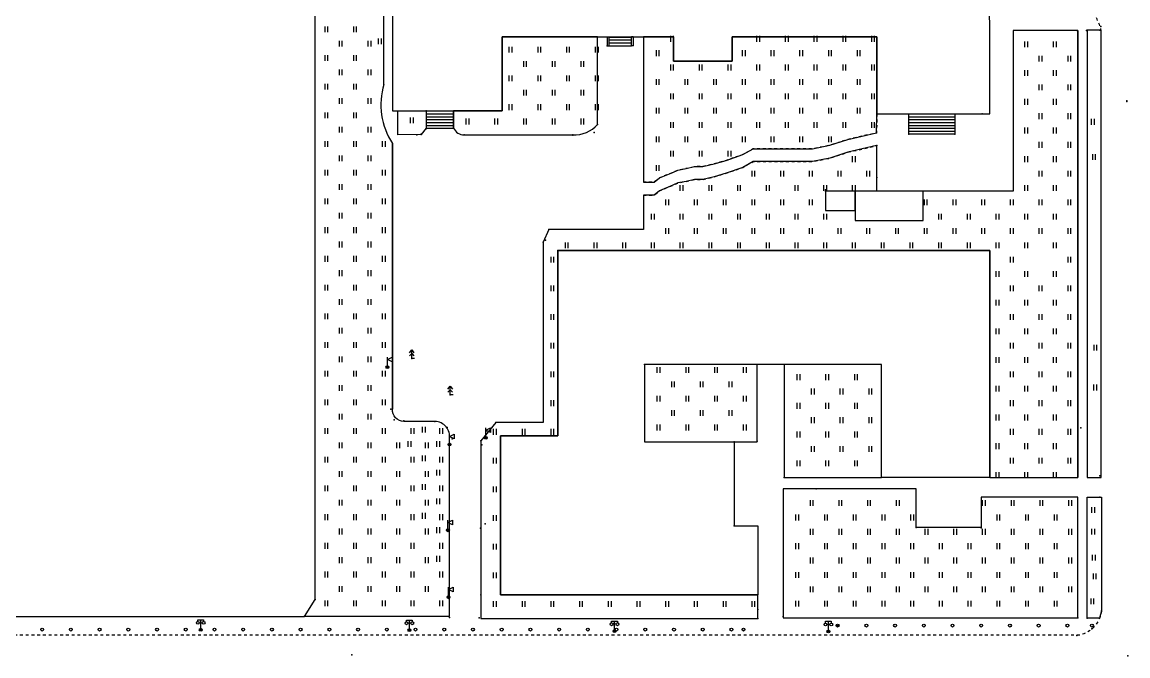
# Model space of a CAD drawing. Extents: x -992 to 2561, y -723 to 1492.
# Drawn here: x 1697.3 to 1889.9, y 821.5 to 931.9 of the extents above; entities that cross this region are included whole.
import ezdxf

# ---------------------------------------------------------------- set-up
doc = ezdxf.new("R2010")
doc.units = 0
doc.header["$LTSCALE"] = 0.5
doc.header["$PDSIZE"] = 0.2
doc.linetypes.add('X6', pattern=[2, 1, -1])
doc.layers.get('0').update_dxf_attribs({"linetype": 'CONTINUOUS'})
for name, color, linetype in [('DLDW', 11, 'CONTINUOUS'), ('DLSS', 4, 'CONTINUOUS'), ('JMD', 6, 'CONTINUOUS'), ('ZBTZ', 3, 'CONTINUOUS'), ('ZDH', 1, 'CONTINUOUS')]:
    doc.layers.add(name, color=color, linetype=linetype)

# ---------------------------------------------------------------- blocks, each defined once
blk = doc.blocks.new('gc097')
for p, q in [((-1, 2.9), (-1, 3.5)), ((-1, 3.5), (1, 3.5)), ((0, 0.5), (0, 3.5)), ((1, 3.5), (1, 2.9))]:
    blk.add_line(p, q)
for centre in [(-1, 2.4), (0, 0), (1, 2.4)]:
    blk.add_circle(centre, 0.5)
blk = doc.blocks.new('gc019')
for p, q in [((0, 0.5), (0, 3.5)), ((0, 2.7), (1.6, 3.5)), ((1.6, 1.9), (0, 2.7)), ((1.6, 3.5), (1.6, 1.9))]:
    blk.add_line(p, q)
blk.add_circle((0, 0), 0.5)
blk = doc.blocks.new('gc121')
for p, q in [((-0.5, -1), (-0.5, 1)), ((0.5, -1), (0.5, 1))]:
    blk.add_line(p, q)
blk = doc.blocks.new('gc144')
for p, q in [((-0.8, 2), (0, 3)), ((-0.8, 1), (0, 1.8)), ((0, 0), (0, 3)), ((0, 3), (0.8, 2)), ((0, 1.8), (0.8, 1)), ((1, 0), (0, 0))]:
    blk.add_line(p, q)
blk = doc.blocks.new('gc170')
at = {"linetype": 'Continuous'}
blk.add_circle((0, 0), 0.5, dxfattribs=at)

msp = doc.modelspace()

# ---------------------------------------------------------------- linework, layer by layer
at = {"layer": 'DLDW', "linetype": 'Continuous', "elevation": -8.92, "flags": 128}
msp.add_lwpolyline([(1630.22, 828.33), (1746.5, 828.33), (1748.36, 831.28), (1748.36, 1007.42), (1627.89, 1007.42), (1627.89, 831.75), (1630.22, 828.33)], dxfattribs=at)
at = {"layer": 'DLSS', "linetype": 'X6', "flags": 128}
for points, elevation in [([(1885, 930.51), (1885.2, 930.47, 0.125661), (1883.33, 934.06), (1869.84, 934.06)], 2.32), ([(1885.26, 829.29), (1885.26, 829.29, -0.321059), (1881.44, 825.08, -0.321059)], -8.92)]:
    msp.add_lwpolyline(points, format="xyb", dxfattribs=dict(at, elevation=elevation))
at = {"layer": 'DLSS', "linetype": 'X6', "elevation": -8.92, "flags": 128}
for points in [[(1846.17, 915.93), (1846.11, 912.59), (1841.09, 911.43), (1837.97, 910.42), (1834.93, 909.81), (1832.7, 909.81), (1827.69, 909.81), (1824.64, 909.81), (1822.82, 908.8), (1819.91, 907.78), (1817.81, 907.18), (1815.85, 906.7), (1814.43, 906.7), (1812.94, 906.36), (1811.52, 906.09), (1810.64, 905.69), (1808.34, 904.74), (1807.39, 904), (1806.38, 904), (1805.52, 903.97)], [(1805.52, 901.73), (1806.38, 901.76), (1807.39, 901.76), (1808.34, 902.51), (1810.64, 903.45), (1811.52, 903.86), (1812.94, 904.13), (1814.43, 904.47), (1815.85, 904.47), (1817.81, 904.94), (1819.91, 905.55), (1822.82, 906.56), (1824.64, 907.58), (1827.69, 907.58), (1832.7, 907.58), (1834.93, 907.58), (1837.97, 908.18), (1841.09, 909.2), (1846.11, 910.36)], [(1628.98, 825.11), (1880.96, 825.11), (1881.44, 825.11)]]:
    msp.add_lwpolyline(points, dxfattribs=at)
at = {"layer": 'JMD', "linetype": 'Continuous'}
for p, q in [((1799.19, 929.31, -8.92), (1799.49, 929.31, -8.92)), ((1799.19, 929.31, -8.92), (1799.19, 927.78, -8.92)), ((1799.19, 929.31, -8.92), (1799.49, 929.31, -8.92)), ((1799.19, 929.31, -8.92), (1799.19, 927.78, -8.92)), ((1799.49, 929.31, -8.92), (1799.49, 927.78, -8.92)), ((1799.49, 929.31, -8.92), (1799.49, 927.78, -8.92)), ((1799.49, 929.28, -8.92), (1803.42, 929.28, -8.92)), ((1799.49, 929.28, -8.92), (1803.42, 929.28, -8.92)), ((1799.49, 928.78, -8.92), (1803.42, 928.78, -8.92)), ((1799.49, 928.78, -8.92), (1803.42, 928.78, -8.92)), ((1799.49, 928.28, -8.92), (1803.42, 928.28, -8.92)), ((1799.49, 928.28, -8.92), (1803.42, 928.28, -8.92)), ((1803.72, 929.31, -8.92), (1803.42, 929.31, -8.92)), ((1803.42, 927.78, -8.92), (1803.42, 929.31, -8.92)), ((1803.72, 929.31, -8.92), (1803.42, 929.31, -8.92)), ((1803.42, 927.78, -8.92), (1803.42, 929.31, -8.92)), ((1803.72, 929.31, -8.92), (1803.72, 927.78, -8.92)), ((1803.72, 929.31, -8.92), (1803.72, 927.78, -8.92)), ((1799.19, 927.78, -8.92), (1799.49, 927.78, -8.92)), ((1799.19, 927.78, -8.92), (1799.49, 927.78, -8.92)), ((1799.49, 927.78, -8.92), (1803.42, 927.78, -8.92)), ((1799.49, 927.78, -8.92), (1803.42, 927.78, -8.92)), ((1803.72, 927.78, -8.92), (1803.42, 927.78, -8.92)), ((1803.72, 927.78, -8.92), (1803.42, 927.78, -8.92)), ((1767.68, 916.4, -8.92), (1767.68, 913.4, -8.92)), ((1772.48, 913.4, -8.92), (1772.48, 916.4, -8.92)), ((1767.68, 915.9, -8.92), (1772.48, 915.9, -8.92)), ((1767.68, 915.4, -8.92), (1772.48, 915.4, -8.92)), ((1767.68, 914.9, -8.92), (1772.48, 914.9, -8.92)), ((1851.7, 912.34, -8.92), (1851.7, 915.95, -8.92)), ((1851.7, 912.34, -8.92), (1851.7, 915.95, -8.92)), ((1859.76, 915.84, -8.92), (1851.7, 915.84, -8.92)), ((1859.76, 915.84, -8.92), (1851.7, 915.84, -8.92)), ((1859.76, 915.34, -8.92), (1851.7, 915.34, -8.92)), ((1859.76, 915.34, -8.92), (1851.7, 915.34, -8.92)), ((1859.76, 914.84, -8.92), (1851.7, 914.84, -8.92)), ((1859.76, 914.84, -8.92), (1851.7, 914.84, -8.92)), ((1859.76, 915.95, -8.92), (1859.76, 912.34, -8.92)), ((1859.76, 915.95, -8.92), (1859.76, 912.34, -8.92)), ((1767.68, 914.4, -8.92), (1772.48, 914.4, -8.92)), ((1767.68, 913.9, -8.92), (1772.48, 913.9, -8.92)), ((1767.68, 913.4, -8.92), (1772.48, 913.4, -8.92)), ((1859.76, 914.34, -8.92), (1851.7, 914.34, -8.92)), ((1859.76, 914.34, -8.92), (1851.7, 914.34, -8.92)), ((1859.76, 913.84, -8.92), (1851.7, 913.84, -8.92)), ((1859.76, 913.84, -8.92), (1851.7, 913.84, -8.92)), ((1859.76, 913.34, -8.92), (1851.7, 913.34, -8.92)), ((1859.76, 913.34, -8.92), (1851.7, 913.34, -8.92)), ((1859.76, 912.84, -8.92), (1851.7, 912.84, -8.92)), ((1859.76, 912.84, -8.92), (1851.7, 912.84, -8.92)), ((1859.76, 912.34, -8.92), (1851.7, 912.34, -8.92)), ((1859.76, 912.34, -8.92), (1851.7, 912.34, -8.92))]:
    msp.add_line(p, q, dxfattribs=at)
at = {"layer": 'JMD', "linetype": 'Continuous', "flags": 128}
for points, elevation in [([(1761.82, 948.68), (1761.82, 916.4), (1780.95, 916.4), (1780.95, 929.31), (1810.76, 929.31), (1810.76, 925.1), (1820.96, 925.1), (1820.96, 929.31), (1846.17, 929.31), (1846.17, 915.93), (1865.8, 915.93), (1865.77, 948.68)], -1.37), ([(1761.82, 948.68), (1761.82, 916.4), (1780.95, 916.4), (1780.95, 929.31), (1810.76, 929.31), (1810.76, 925.1), (1820.96, 925.1), (1820.96, 929.31), (1846.17, 929.31), (1846.17, 915.93), (1865.8, 915.93), (1865.77, 948.68)], -1.37), ([(1805.52, 929.31), (1810.76, 929.31), (1810.76, 925.1), (1820.96, 925.1), (1820.96, 929.31), (1846.17, 929.31), (1846.17, 915.93)], -8.92), ([(1805.52, 929.31), (1810.76, 929.31), (1810.76, 925.1), (1820.96, 925.1), (1820.96, 929.31), (1846.17, 929.31), (1846.17, 915.93)], -8.92), ([(1837.22, 902.44), (1837.22, 899.04), (1842.4, 899.04), (1842.4, 902.44), (1837.22, 902.44)], 0.64), ([(1837.22, 902.44), (1837.22, 899.04), (1842.4, 899.04), (1842.4, 902.44), (1837.22, 902.44)], 0.64), ([(1842.4, 902.44), (1842.4, 897.34), (1854.24, 897.34), (1854.24, 902.44), (1842.4, 902.44)], 0.64), ([(1842.4, 902.44), (1842.4, 897.34), (1854.24, 897.34), (1854.24, 902.44), (1842.4, 902.44)], 0.64), ([(1825.44, 832.13), (1780.63, 832.13), (1780.63, 859.79), (1790.63, 859.79), (1790.63, 892.07), (1865.8, 892.07), (1865.8, 852.53), (1846.96, 852.53), (1846.96, 872.24), (1805.69, 872.24), (1805.69, 858.76), (1821.34, 858.76), (1821.34, 844.15), (1825.44, 844.15), (1825.44, 832.13)], -0.15), ([(1865.8, 852.53), (1865.8, 892.07), (1790.63, 892.07), (1790.63, 859.79), (1780.63, 859.79), (1780.63, 832.13), (1825.44, 832.13)], -0.15), ([(1825.44, 832.13), (1780.63, 832.13), (1780.63, 859.79), (1790.63, 859.79), (1790.63, 892.07), (1865.8, 892.07), (1865.8, 852.53), (1846.96, 852.53), (1846.96, 872.24), (1805.69, 872.24), (1805.69, 858.76), (1821.34, 858.76), (1821.34, 844.15), (1825.44, 844.15), (1825.44, 832.13)], -0.15), ([(1865.8, 852.53), (1865.8, 892.07), (1790.63, 892.07), (1790.63, 859.79), (1780.63, 859.79), (1780.63, 832.13), (1825.44, 832.13)], -0.15)]:
    msp.add_lwpolyline(points, dxfattribs=dict(at, elevation=elevation))
at = {"layer": 'JMD', "linetype": 'Continuous'}
msp.add_point((1837.22, 902.44, 0.64), dxfattribs=at)
msp.add_point((1837.22, 902.44, 0.64), dxfattribs=at)
msp.add_point((1837.22, 902.44, 0.64), dxfattribs=at)
msp.add_point((1837.22, 902.44, 0.64), dxfattribs=at)
msp.add_point((1837.22, 902.44, 0.64), dxfattribs=at)
msp.add_point((1837.22, 902.44, 0.64), dxfattribs=at)
at = {"layer": 'ZBTZ', "linetype": 'Continuous', "elevation": -8.92, "flags": 128}
for points in [[(1760.33, 921.03), (1760.33, 921.03), (1760.33, 950.08), (1767.42, 957.79), (1767.42, 978.57, -0.176694), (1752.54, 1004.92, 0.294517), (1747.77, 1010.18, -0.042534), (1742.15, 1012.2)], [(1760.33, 921.03, 0.220841), (1761.82, 910.75), (1761.82, 864.44), (1761.82, 910.75)], [(1771.77, 828.37), (1771.77, 859.32, 0.437639), (1769.23, 862.32), (1763.82, 862.32, -0.430808), (1761.82, 864.44)]]:
    msp.add_lwpolyline(points, format="xyb", dxfattribs=at)
at = {"layer": 'ZBTZ', "linetype": 'Continuous', "flags": 128}
for points, elevation in [([(1865.8, 852.53), (1881.15, 852.53), (1881.15, 930.41), (1869.87, 930.41), (1869.87, 902.44), (1854.24, 902.44), (1846.14, 902.44), (1846.17, 910.36), (1846.11, 910.36), (1841.09, 909.2), (1837.97, 908.18), (1834.93, 907.58), (1832.7, 907.58), (1827.69, 907.58), (1824.64, 907.58), (1822.82, 906.56), (1819.91, 905.55), (1817.81, 904.94), (1815.85, 904.47), (1814.43, 904.47), (1812.94, 904.13), (1811.52, 903.86), (1810.64, 903.45), (1808.34, 902.51), (1807.39, 901.76), (1806.38, 901.76), (1805.52, 901.73), (1805.52, 895.73), (1789.03, 895.73), (1788.06, 893.52), (1788.06, 862.12), (1779.8, 862.12), (1777.19, 858.91), (1777.19, 828), (1825.44, 828), (1825.44, 832.13), (1780.63, 832.13), (1780.63, 859.79), (1790.63, 859.79), (1790.63, 892.07), (1865.8, 892.07), (1865.8, 852.53)], -0.15), ([(1881.15, 930.41), (1881.15, 930.41), (1881.15, 852.53), (1881.15, 852.53)], -8.92), ([(1882.78, 852.53), (1885.2, 852.53), (1885.2, 930.47), (1882.78, 930.47), (1882.78, 852.53)], -0.05), ([(1846.17, 915.93), (1846.17, 929.31), (1820.96, 929.31), (1820.96, 925.1), (1810.76, 925.1), (1810.76, 929.31), (1805.52, 929.31), (1805.52, 903.97), (1806.38, 904), (1807.39, 904), (1808.34, 904.74), (1810.64, 905.69), (1811.52, 906.09), (1812.94, 906.36), (1814.43, 906.7), (1815.85, 906.7), (1817.81, 907.18), (1819.91, 907.78), (1822.82, 908.8), (1824.64, 909.81), (1827.69, 909.81), (1832.7, 909.81), (1834.93, 909.81), (1837.97, 910.42), (1841.09, 911.43), (1846.11, 912.59)], -8.92), ([(1846.17, 915.93), (1846.17, 929.31), (1820.96, 929.31), (1820.96, 925.1), (1810.76, 925.1), (1810.76, 929.31), (1805.52, 929.31), (1805.52, 903.97), (1806.38, 904), (1807.39, 904), (1808.34, 904.74), (1810.64, 905.69), (1811.52, 906.09), (1812.94, 906.36), (1814.43, 906.7), (1815.85, 906.7), (1817.81, 907.18), (1819.91, 907.78), (1822.82, 908.8), (1824.64, 909.81), (1827.69, 909.81), (1832.7, 909.81), (1834.93, 909.81), (1837.97, 910.42), (1841.09, 911.43), (1846.11, 912.59)], -8.92), ([(1767.68, 913.4), (1766.8, 912.28), (1762.74, 912.27), (1762.74, 916.4), (1767.68, 916.4), (1767.68, 913.4)], -8.92), ([(1767.68, 913.4), (1766.8, 912.28), (1762.74, 912.27), (1762.74, 916.4), (1767.68, 916.4), (1767.68, 913.4)], -8.92), ([(1821.34, 858.76), (1825.3, 858.76), (1825.3, 872.23), (1805.69, 872.24), (1805.69, 858.76), (1821.34, 858.76)], 0.4), ([(1821.34, 858.76), (1825.3, 858.76), (1825.3, 872.23), (1805.69, 872.24), (1805.69, 858.76), (1821.34, 858.76)], 0.4), ([(1846.96, 872.24), (1830.05, 872.24), (1830.05, 852.53), (1846.96, 852.53)], -8.92), ([(1846.96, 872.24), (1830.05, 872.24), (1830.05, 852.53), (1846.96, 852.53)], -8.92), ([(1829.83, 850.57), (1829.83, 828.08), (1881.15, 828.08), (1881.15, 849.11), (1864.34, 849.11), (1864.34, 843.83), (1853.01, 843.83), (1853.01, 850.57), (1829.83, 850.57)], 0.33), ([(1829.83, 850.57), (1829.83, 828.08), (1881.15, 828.08), (1881.15, 849.11), (1864.34, 849.11), (1864.34, 843.83), (1853.01, 843.83), (1853.01, 850.57), (1829.83, 850.57)], 0.33), ([(1884.95, 828.06), (1882.78, 828.06), (1882.78, 849.11), (1885.26, 849.11), (1885.26, 829.29), (1884.95, 828.06)], -0.12), ([(1884.95, 828.06), (1882.78, 828.06), (1882.78, 849.11), (1885.26, 849.11), (1885.26, 829.29), (1884.95, 828.06)], -0.12), ([(1746.5, 828.33), (1771.77, 828.37), (1746.5, 828.33)], -8.92)]:
    msp.add_lwpolyline(points, close=True, dxfattribs=dict(at, elevation=elevation))
at = {"layer": 'ZBTZ', "linetype": 'Continuous', "elevation": -8.92, "flags": 128}
msp.add_lwpolyline([(1797.55, 929.31), (1780.95, 929.31), (1780.95, 916.4), (1772.48, 916.4), (1772.48, 913.4, 0.287779), (1774.3, 912.25), (1793.21, 912.25, 0.227129), (1797.55, 914.06)], format="xyb", close=True, dxfattribs=at)
msp.add_lwpolyline([(1797.55, 929.31), (1780.95, 929.31), (1780.95, 916.4), (1772.48, 916.4), (1772.48, 913.4, 0.287779), (1774.3, 912.25), (1793.21, 912.25, 0.227129), (1797.55, 914.06)], format="xyb", close=True, dxfattribs=at)
at = {"layer": 'ZDH', "linetype": 'Continuous'}
for p in [(1881.04, 930.41, -0.12), (1881.04, 930.41, -0.12), (1881.04, 930.41, -0.12), (1881.04, 930.41, -0.12), (1882.67, 930.45, -0.14), (1882.67, 930.45, -0.14), (1882.67, 930.45, -0.14), (1882.78, 930.47, -0.05), (1884.99, 930.47, -0.21), (1884.99, 930.47, -0.21), (1884.99, 930.47, -0.21), (1884.99, 930.47, -0.21), (1885.16, 931.1, -0.29), (1885.16, 931.1, -0.29), (1885.16, 931.1, -0.29), (1885.16, 931.1, -0.29), (1799.19, 927.78, 0.12), (1799.19, 927.78, 0.12), (1803.72, 927.79, 0.09), (1803.72, 927.79, 0.09), (1767.68, 916.4, 0.18), (1767.68, 916.4, 0.18), (1889.68, 918.17, -1.66), (1889.68, 918.17, -1.66), (1889.68, 918.17, 1.08), (1889.68, 918.17, -1.66), (1889.68, 918.17, -1.66), (1889.68, 918.17, 1.08), (1889.7, 918.06, -0.03), (1889.7, 918.06, -0.03), (1864.49, 915.93, 1.24), (1864.49, 915.93, 1.24), (1767.75, 913.33, 0.07), (1767.75, 913.33, 0.07), (1772.48, 913.4, 0.09), (1772.48, 913.4, 0.09), (1796.95, 912.67, -0.06), (1796.95, 912.67, -0.06), (1797.55, 914.06, 0.08), (1797.55, 914.06, 0.08), (1846.11, 912.59, 0.38), (1846.11, 912.59, 0.38), (1766.08, 912.27, 0.03), (1766.08, 912.27, 0.03), (1766.8, 912.39, 0.02), (1766.8, 912.28, 0.02), (1774.3, 912.25, 0.04), (1774.3, 912.25, 0.04), (1793.21, 912.25, 0.08), (1793.21, 912.17, 0.01), (1851.7, 912.35, 0.62), (1851.7, 912.35, 0.62), (1859.76, 912.34, 0.62), (1859.76, 912.34, 0.62), (1846.17, 910.36, 0.4), (1846.17, 910.36, 0.4), (1846.14, 904.82, 0.39), (1846.14, 904.82, 0.39), (1837.22, 902.69, 0.48), (1837.22, 902.69, 0.48), (1854.24, 902.44, 0.64), (1854.24, 902.44, 0.64), (1789.03, 895.73, 0.05), (1789.03, 895.73, 0.05), (1788.06, 893.52, 0), (1788.06, 893.52, 0), (1788.47, 893.91, -0.05), (1788.47, 893.91, -0.05), (1790.63, 892.07, -0.15), (1790.63, 892.07, -0.15), (1765.17, 873.26, 0), (1765.17, 873.26, 0), (1805.69, 872.24, 0.37), (1805.69, 872.24, 0.37), (1760.95, 871.76, -0.02), (1760.95, 871.76, -0.02), (1771.87, 866.93, -0.04), (1771.87, 866.93, -0.04), (1761.52, 864.44, -0.02), (1761.52, 864.44, -0.02), (1762.13, 862.57, 0.05), (1762.13, 862.57, 0.05), (1763.82, 862.41, 0.05), (1763.82, 862.41, 0.05), (1769.23, 862.32, 0.02), (1769.23, 862.32, 0.02), (1771.37, 861.28, 0.02), (1771.37, 861.28, 0.02), (1778.09, 860.57, -0.08), (1778.09, 860.57, -0.08), (1779.8, 862.12, -0.02), (1779.8, 862.12, -0.02), (1881.7, 861.18, 0.21), (1881.7, 861.18, 0.21), (1772.21, 859.3), (1772.21, 859.3), (1777.19, 858.91, -0.07), (1777.19, 858.91, -0.07), (1778.08, 859.46, -0.09), (1778.08, 859.46, -0.09), (1821.34, 858.76, 0.4), (1821.34, 858.76, 0.4), (1825.3, 858.87, 0.37), (1825.3, 858.87, 0.37), (1771.75, 858.32, -0.14), (1771.75, 858.32, -0.14), (1777.36, 858.21, -0.08), (1777.36, 858.21, -0.08), (1884.97, 852.85, -0.05), (1884.97, 852.85, -0.05), (1830.05, 852.53, 0.33), (1830.05, 852.53, 0.33), (1835.58, 850.57, 0.28), (1835.58, 850.57, 0.28), (1884.96, 849.11, -0.07), (1884.96, 849.11, -0.07), (1771.48, 843.35, -0.19), (1771.48, 843.35, -0.19), (1777.13, 843.72, -0.18), (1777.13, 843.72, -0.18), (1777.97, 844.48, -0.14), (1777.97, 844.48, -0.14), (1821.34, 844.15, -0.15), (1821.34, 844.15, -0.15), (1853.01, 843.83, 0.39), (1853.01, 843.83, 0.39), (1864.34, 843.8, 0.53), (1864.34, 843.8, 0.53), (1771.58, 831.67, -0.2), (1771.58, 831.67, -0.2), (1777.23, 832.13, -0.29), (1777.23, 832.13, -0.29), (1748.36, 831.28, 0.18), (1748.36, 831.28, 0.18), (1746.5, 828.37, 0.21), (1746.5, 828.37, 0.21), (1771.77, 828.14, -0.29), (1771.77, 828.14, -0.29), (1776.91, 828.09, -0.27), (1776.91, 828.09, -0.27), (1825.43, 829.52, -0.37), (1825.43, 829.52, -0.37), (1825.44, 828, -0.39), (1825.44, 828, -0.39), (1829.83, 828.32, -0.42), (1829.83, 828.32, -0.42), (1881.15, 828.08, -0.09), (1881.15, 828.08, -0.09), (1882.78, 828.06, -0.12), (1882.78, 828.06, -0.12), (1885.26, 829.29, -0.23), (1885.26, 829.29, -0.23), (1728.44, 826.02, -0.16), (1728.44, 826.02, -0.16), (1764.78, 825.95, -0.22), (1764.78, 825.95, -0.22), (1822.95, 825.9, -0.36), (1822.95, 825.9, -0.36), (1839.33, 826.74, -0.45), (1839.33, 826.74, -0.45), (1883.61, 826.17, -0.25), (1883.61, 826.17, -0.25), (1800.48, 825.77, -0.28), (1800.48, 825.77, -0.28), (1837.72, 825.74, -0.49), (1837.72, 825.74, -0.49), (1880.96, 825, -0.22), (1880.96, 825, -0.22), (1754.73, 821.63, 1.08), (1754.73, 821.63, 1.08), (1889.86, 821.46, 1.08), (1889.86, 821.46, 1.08)]:
    msp.add_point(p, dxfattribs=at)

# ---------------------------------------------------------------- block references
at = {"layer": 'DLDW', "linetype": 'Continuous', "xscale": 0.5, "yscale": 0.5}
for name, p in [('gc019', (1760.95, 871.76, -0.02)), ('gc019', (1760.95, 871.76, -0.02)), ('gc019', (1778.08, 859.46, -0.09)), ('gc019', (1778.08, 859.46, -0.09)), ('gc019', (1771.75, 858.32, -0.14)), ('gc019', (1771.75, 858.32, -0.14)), ('gc019', (1771.48, 843.35, -0.19)), ('gc019', (1771.48, 843.35, -0.19)), ('gc019', (1771.58, 831.67, -0.2)), ('gc019', (1771.58, 831.67, -0.2)), ('gc097', (1728.44, 826.02, -0.16)), ('gc097', (1728.44, 826.02, -0.16)), ('gc097', (1764.78, 825.95, -0.22)), ('gc097', (1764.78, 825.95, -0.22)), ('gc097', (1800.48, 825.77, -0.28)), ('gc097', (1800.48, 825.77, -0.28)), ('gc097', (1837.72, 825.74, -0.49)), ('gc097', (1837.72, 825.74, -0.49))]:
    msp.add_blockref(name, p, dxfattribs=at)
at = {"layer": 'ZBTZ', "linetype": 'Continuous', "xscale": 0.5, "yscale": 0.5}
for name, p in [('gc121', (1750.34, 930.64, -8.92)), ('gc121', (1755.34, 930.64, -8.92)), ('gc121', (1752.84, 928.14, -8.92)), ('gc121', (1757.84, 928.14, -8.92)), ('gc121', (1759.65, 928.53, -8.92)), ('gc121', (1810.52, 928.97, -8.92)), ('gc121', (1810.52, 928.97, -8.92)), ('gc121', (1825.52, 928.97, -8.92)), ('gc121', (1825.52, 928.97, -8.92)), ('gc121', (1830.52, 928.97, -8.92)), ('gc121', (1830.52, 928.97, -8.92)), ('gc121', (1835.52, 928.97, -8.92)), ('gc121', (1835.52, 928.97, -8.92)), ('gc121', (1840.52, 928.97, -8.92)), ('gc121', (1840.52, 928.97, -8.92)), ('gc121', (1845.52, 928.97, -8.92)), ('gc121', (1845.52, 928.97, -8.92)), ('gc121', (1872.19, 928, -8.92)), ('gc121', (1877.19, 928, -8.92)), ('gc121', (1750.34, 925.64, -8.92)), ('gc121', (1755.34, 925.64, -8.92)), ('gc121', (1782.42, 927.07, -8.92)), ('gc121', (1782.42, 927.07, -8.92)), ('gc121', (1787.42, 927.07, -8.92)), ('gc121', (1787.42, 927.07, -8.92)), ('gc121', (1792.42, 927.07, -8.92)), ('gc121', (1792.42, 927.07, -8.92)), ('gc121', (1797.42, 927.07, -8.92)), ('gc121', (1797.42, 927.07, -8.92)), ('gc121', (1808.02, 926.47, -8.92)), ('gc121', (1808.02, 926.47, -8.92)), ('gc121', (1823.02, 926.47, -8.92)), ('gc121', (1823.02, 926.47, -8.92)), ('gc121', (1828.02, 926.47, -8.92)), ('gc121', (1828.02, 926.47, -8.92)), ('gc121', (1833.02, 926.47, -8.92)), ('gc121', (1833.02, 926.47, -8.92)), ('gc121', (1838.02, 926.47, -8.92)), ('gc121', (1838.02, 926.47, -8.92)), ('gc121', (1843.02, 926.47, -8.92)), ('gc121', (1843.02, 926.47, -8.92)), ('gc121', (1874.69, 925.5, -8.92)), ('gc121', (1879.69, 925.5, -8.92)), ('gc121', (1784.92, 924.57, -8.92)), ('gc121', (1784.92, 924.57, -8.92)), ('gc121', (1789.92, 924.57, -8.92)), ('gc121', (1789.92, 924.57, -8.92)), ('gc121', (1794.92, 924.57, -8.92)), ('gc121', (1794.92, 924.57, -8.92)), ('gc121', (1810.52, 923.97, -8.92)), ('gc121', (1810.52, 923.97, -8.92)), ('gc121', (1815.52, 923.97, -8.92)), ('gc121', (1815.52, 923.97, -8.92)), ('gc121', (1820.52, 923.97, -8.92)), ('gc121', (1820.52, 923.97, -8.92)), ('gc121', (1825.52, 923.97, -8.92)), ('gc121', (1825.52, 923.97, -8.92)), ('gc121', (1830.52, 923.97, -8.92)), ('gc121', (1830.52, 923.97, -8.92)), ('gc121', (1835.52, 923.97, -8.92)), ('gc121', (1835.52, 923.97, -8.92)), ('gc121', (1840.52, 923.97, -8.92)), ('gc121', (1840.52, 923.97, -8.92)), ('gc121', (1845.52, 923.97, -8.92)), ('gc121', (1845.52, 923.97, -8.92)), ('gc121', (1752.84, 923.14, -8.92)), ('gc121', (1757.84, 923.14, -8.92)), ('gc121', (1782.42, 922.07, -8.92)), ('gc121', (1782.42, 922.07, -8.92)), ('gc121', (1787.42, 922.07, -8.92)), ('gc121', (1787.42, 922.07, -8.92)), ('gc121', (1792.42, 922.07, -8.92)), ('gc121', (1792.42, 922.07, -8.92)), ('gc121', (1797.42, 922.07, -8.92)), ('gc121', (1797.42, 922.07, -8.92)), ('gc121', (1872.19, 923, -8.92)), ('gc121', (1877.19, 923, -8.92)), ('gc121', (1750.34, 920.64, -8.92)), ('gc121', (1755.34, 920.64, -8.92)), ('gc121', (1808.02, 921.47, -8.92)), ('gc121', (1808.02, 921.47, -8.92)), ('gc121', (1813.02, 921.47, -8.92)), ('gc121', (1813.02, 921.47, -8.92)), ('gc121', (1818.02, 921.47, -8.92)), ('gc121', (1818.02, 921.47, -8.92)), ('gc121', (1823.02, 921.47, -8.92)), ('gc121', (1823.02, 921.47, -8.92)), ('gc121', (1828.02, 921.47, -8.92)), ('gc121', (1828.02, 921.47, -8.92)), ('gc121', (1833.02, 921.47, -8.92)), ('gc121', (1833.02, 921.47, -8.92)), ('gc121', (1838.02, 921.47, -8.92)), ('gc121', (1838.02, 921.47, -8.92)), ('gc121', (1843.02, 921.47, -8.92)), ('gc121', (1843.02, 921.47, -8.92)), ('gc121', (1874.69, 920.5, -8.92)), ('gc121', (1879.69, 920.5, -8.92)), ('gc121', (1752.84, 918.14, -8.92)), ('gc121', (1757.84, 918.14, -8.92)), ('gc121', (1784.92, 919.57, -8.92)), ('gc121', (1784.92, 919.57, -8.92)), ('gc121', (1789.92, 919.57, -8.92)), ('gc121', (1789.92, 919.57, -8.92)), ('gc121', (1794.92, 919.57, -8.92)), ('gc121', (1794.92, 919.57, -8.92)), ('gc121', (1810.52, 918.97, -8.92)), ('gc121', (1810.52, 918.97, -8.92)), ('gc121', (1815.52, 918.97, -8.92)), ('gc121', (1815.52, 918.97, -8.92)), ('gc121', (1820.52, 918.97, -8.92)), ('gc121', (1820.52, 918.97, -8.92)), ('gc121', (1825.52, 918.97, -8.92)), ('gc121', (1825.52, 918.97, -8.92)), ('gc121', (1830.52, 918.97, -8.92)), ('gc121', (1830.52, 918.97, -8.92)), ('gc121', (1835.52, 918.97, -8.92)), ('gc121', (1835.52, 918.97, -8.92)), ('gc121', (1840.52, 918.97, -8.92)), ('gc121', (1840.52, 918.97, -8.92)), ('gc121', (1845.52, 918.97, -8.92)), ('gc121', (1845.52, 918.97, -8.92)), ('gc121', (1872.19, 918, -8.92)), ('gc121', (1877.19, 918, -8.92)), ('gc121', (1782.42, 917.07, -8.92)), ('gc121', (1782.42, 917.07, -8.92)), ('gc121', (1787.42, 917.07, -8.92)), ('gc121', (1787.42, 917.07, -8.92)), ('gc121', (1792.42, 917.07, -8.92)), ('gc121', (1792.42, 917.07, -8.92)), ('gc121', (1797.42, 917.07, -8.92)), ('gc121', (1797.42, 917.07, -8.92)), ('gc121', (1808.02, 916.47, -8.92)), ('gc121', (1808.02, 916.47, -8.92)), ('gc121', (1813.02, 916.47, -8.92)), ('gc121', (1813.02, 916.47, -8.92)), ('gc121', (1818.02, 916.47, -8.92)), ('gc121', (1818.02, 916.47, -8.92)), ('gc121', (1823.02, 916.47, -8.92)), ('gc121', (1823.02, 916.47, -8.92)), ('gc121', (1828.02, 916.47, -8.92)), ('gc121', (1828.02, 916.47, -8.92)), ('gc121', (1833.02, 916.47, -8.92)), ('gc121', (1833.02, 916.47, -8.92)), ('gc121', (1838.02, 916.47, -8.92)), ('gc121', (1838.02, 916.47, -8.92)), ('gc121', (1843.02, 916.47, -8.92)), ('gc121', (1843.02, 916.47, -8.92)), ('gc121', (1750.34, 915.64, -8.92)), ('gc121', (1755.34, 915.64, -8.92)), ('gc121', (1765.24, 914.77, -8.92)), ('gc121', (1765.24, 914.77, -8.92)), ('gc121', (1774.92, 914.57, -8.92)), ('gc121', (1774.92, 914.57, -8.92)), ('gc121', (1779.92, 914.57, -8.92)), ('gc121', (1779.92, 914.57, -8.92)), ('gc121', (1784.92, 914.57, -8.92)), ('gc121', (1784.92, 914.57, -8.92)), ('gc121', (1789.92, 914.57, -8.92)), ('gc121', (1789.92, 914.57, -8.92)), ('gc121', (1794.92, 914.57, -8.92)), ('gc121', (1794.92, 914.57, -8.92)), ('gc121', (1810.52, 913.97, -8.92)), ('gc121', (1810.52, 913.97, -8.92)), ('gc121', (1815.52, 913.97, -8.92)), ('gc121', (1815.52, 913.97, -8.92)), ('gc121', (1820.52, 913.97, -8.92)), ('gc121', (1820.52, 913.97, -8.92)), ('gc121', (1825.52, 913.97, -8.92)), ('gc121', (1825.52, 913.97, -8.92)), ('gc121', (1830.52, 913.97, -8.92)), ('gc121', (1830.52, 913.97, -8.92)), ('gc121', (1835.52, 913.97, -8.92)), ('gc121', (1835.52, 913.97, -8.92)), ('gc121', (1840.52, 913.97, -8.92)), ('gc121', (1840.52, 913.97, -8.92)), ('gc121', (1845.52, 913.97, -8.92)), ('gc121', (1845.52, 913.97, -8.92)), ('gc121', (1874.69, 915.5, -8.92)), ('gc121', (1879.69, 915.5, -8.92)), ('gc121', (1883.78, 914.51, -0.05)), ('gc121', (1752.84, 913.14, -8.92)), ('gc121', (1757.84, 913.14, -8.92)), ('gc121', (1872.19, 913, -8.92)), ('gc121', (1877.19, 913, -8.92)), ('gc121', (1750.34, 910.64, -8.92)), ('gc121', (1755.34, 910.64, -8.92)), ('gc121', (1760.34, 910.64, -8.92)), ('gc121', (1808.02, 911.47, -8.92)), ('gc121', (1808.02, 911.47, -8.92)), ('gc121', (1813.02, 911.47, -8.92)), ('gc121', (1813.02, 911.47, -8.92)), ('gc121', (1818.02, 911.47, -8.92)), ('gc121', (1818.02, 911.47, -8.92)), ('gc121', (1823.02, 911.47, -8.92)), ('gc121', (1823.02, 911.47, -8.92)), ('gc121', (1828.02, 911.47, -8.92)), ('gc121', (1828.02, 911.47, -8.92)), ('gc121', (1833.02, 911.47, -8.92)), ('gc121', (1833.02, 911.47, -8.92)), ('gc121', (1838.02, 911.47, -8.92)), ('gc121', (1838.02, 911.47, -8.92)), ('gc121', (1874.69, 910.5, -8.92)), ('gc121', (1879.69, 910.5, -8.92)), ('gc121', (1810.52, 908.97, -8.92)), ('gc121', (1810.52, 908.97, -8.92)), ('gc121', (1815.52, 908.97, -8.92)), ('gc121', (1815.52, 908.97, -8.92)), ('gc121', (1820.52, 908.97, -8.92)), ('gc121', (1820.52, 908.97, -8.92)), ('gc121', (1883.99, 908.39, -8.92)), ('gc121', (1752.84, 908.14, -8.92)), ('gc121', (1757.84, 908.14, -8.92)), ('gc121', (1808.02, 906.47, -8.92)), ('gc121', (1808.02, 906.47, -8.92)), ('gc121', (1842.19, 908, -8.92)), ('gc121', (1872.19, 908, -8.92)), ('gc121', (1877.19, 908, -8.92)), ('gc121', (1750.34, 905.64, -8.92)), ('gc121', (1755.34, 905.64, -8.92)), ('gc121', (1760.34, 905.64, -8.92)), ('gc121', (1824.69, 905.5, -8.92)), ('gc121', (1829.69, 905.5, -8.92)), ('gc121', (1834.69, 905.5, -8.92)), ('gc121', (1839.69, 905.5, -8.92)), ('gc121', (1844.69, 905.5, -8.92)), ('gc121', (1874.69, 905.5, -8.92)), ('gc121', (1879.69, 905.5, -8.92)), ('gc121', (1752.84, 903.14, -8.92)), ('gc121', (1757.84, 903.14, -8.92)), ('gc121', (1812.19, 903, -8.92)), ('gc121', (1817.19, 903, -8.92)), ('gc121', (1822.19, 903, -8.92)), ('gc121', (1827.19, 903, -8.92)), ('gc121', (1832.19, 903, -8.92)), ('gc121', (1837.19, 903, -8.92)), ('gc121', (1842.19, 903, -8.92)), ('gc121', (1872.19, 903, -8.92)), ('gc121', (1877.19, 903, -8.92)), ('gc121', (1750.34, 900.64, -8.92)), ('gc121', (1755.34, 900.64, -8.92)), ('gc121', (1760.34, 900.64, -8.92)), ('gc121', (1809.69, 900.5, -8.92)), ('gc121', (1814.69, 900.5, -8.92)), ('gc121', (1819.69, 900.5, -8.92)), ('gc121', (1824.69, 900.5, -8.92)), ('gc121', (1829.69, 900.5, -8.92)), ('gc121', (1834.69, 900.5, -8.92)), ('gc121', (1854.69, 900.5, -8.92)), ('gc121', (1859.69, 900.5, -8.92)), ('gc121', (1864.69, 900.5, -8.92)), ('gc121', (1869.69, 900.5, -8.92)), ('gc121', (1874.69, 900.5, -8.92)), ('gc121', (1879.69, 900.5, -8.92)), ('gc121', (1752.84, 898.14, -8.92)), ('gc121', (1757.84, 898.14, -8.92)), ('gc121', (1807.19, 898, -8.92)), ('gc121', (1812.19, 898, -8.92)), ('gc121', (1817.19, 898, -8.92)), ('gc121', (1822.19, 898, -8.92)), ('gc121', (1827.19, 898, -8.92)), ('gc121', (1832.19, 898, -8.92)), ('gc121', (1837.19, 898, -8.92)), ('gc121', (1857.19, 898, -8.92)), ('gc121', (1862.19, 898, -8.92)), ('gc121', (1867.19, 898, -8.92)), ('gc121', (1872.19, 898, -8.92)), ('gc121', (1877.19, 898, -8.92)), ('gc121', (1750.34, 895.64, -8.92)), ('gc121', (1755.34, 895.64, -8.92)), ('gc121', (1760.34, 895.64, -8.92)), ('gc121', (1809.69, 895.5, -8.92)), ('gc121', (1814.69, 895.5, -8.92)), ('gc121', (1819.69, 895.5, -8.92)), ('gc121', (1824.69, 895.5, -8.92)), ('gc121', (1829.69, 895.5, -8.92)), ('gc121', (1834.69, 895.5, -8.92)), ('gc121', (1839.69, 895.5, -8.92)), ('gc121', (1844.69, 895.5, -8.92)), ('gc121', (1849.69, 895.5, -8.92)), ('gc121', (1854.69, 895.5, -8.92)), ('gc121', (1859.69, 895.5, -8.92)), ('gc121', (1864.69, 895.5, -8.92)), ('gc121', (1869.69, 895.5, -8.92)), ('gc121', (1874.69, 895.5, -8.92)), ('gc121', (1879.69, 895.5, -8.92)), ('gc121', (1752.84, 893.14, -8.92)), ('gc121', (1757.84, 893.14, -8.92)), ('gc121', (1792.19, 893, -8.92)), ('gc121', (1797.19, 893, -8.92)), ('gc121', (1802.19, 893, -8.92)), ('gc121', (1807.19, 893, -8.92)), ('gc121', (1812.19, 893, -8.92)), ('gc121', (1817.19, 893, -8.92)), ('gc121', (1822.19, 893, -8.92)), ('gc121', (1827.19, 893, -8.92)), ('gc121', (1832.19, 893, -8.92)), ('gc121', (1837.19, 893, -8.92)), ('gc121', (1842.19, 893, -8.92)), ('gc121', (1847.19, 893, -8.92)), ('gc121', (1852.19, 893, -8.92)), ('gc121', (1857.19, 893, -8.92)), ('gc121', (1862.19, 893, -8.92)), ('gc121', (1867.19, 893, -8.92)), ('gc121', (1872.19, 893, -8.92)), ('gc121', (1877.19, 893, -8.92)), ('gc121', (1750.34, 890.64, -8.92)), ('gc121', (1755.34, 890.64, -8.92)), ('gc121', (1760.34, 890.64, -8.92)), ('gc121', (1789.69, 890.5, -8.92)), ('gc121', (1869.69, 890.5, -8.92)), ('gc121', (1879.69, 890.5, -8.92)), ('gc121', (1752.84, 888.14, -8.92)), ('gc121', (1757.84, 888.14, -8.92)), ('gc121', (1867.19, 888, -8.92)), ('gc121', (1872.19, 888, -8.92)), ('gc121', (1877.19, 888, -8.92)), ('gc121', (1750.34, 885.64, -8.92)), ('gc121', (1755.34, 885.64, -8.92)), ('gc121', (1760.34, 885.64, -8.92)), ('gc121', (1789.69, 885.5, -8.92)), ('gc121', (1869.69, 885.5, -8.92)), ('gc121', (1874.69, 885.5, -8.92)), ('gc121', (1879.69, 885.5, -8.92)), ('gc121', (1752.84, 883.14, -8.92)), ('gc121', (1757.84, 883.14, -8.92)), ('gc121', (1867.19, 883, -8.92)), ('gc121', (1872.19, 883, -8.92)), ('gc121', (1877.19, 883, -8.92)), ('gc121', (1750.34, 880.64, -8.92)), ('gc121', (1755.34, 880.64, -8.92)), ('gc121', (1760.34, 880.64, -8.92)), ('gc121', (1789.69, 880.5, -8.92)), ('gc121', (1869.69, 880.5, -8.92)), ('gc121', (1874.69, 880.5, -8.92)), ('gc121', (1879.69, 880.5, -8.92)), ('gc121', (1752.84, 878.14, -8.92)), ('gc121', (1757.84, 878.14, -8.92)), ('gc121', (1867.19, 878, -8.92)), ('gc121', (1872.19, 878, -8.92)), ('gc121', (1877.19, 878, -8.92)), ('gc121', (1750.34, 875.64, -8.92)), ('gc121', (1755.34, 875.64, -8.92)), ('gc121', (1760.34, 875.64, -8.92)), ('gc121', (1789.69, 875.5, -8.92)), ('gc121', (1869.69, 875.5, -8.92)), ('gc121', (1874.69, 875.5, -8.92)), ('gc121', (1879.69, 875.5, -8.92)), ('gc144', (1765.17, 873.26, 0)), ('gc144', (1765.17, 873.26, 0)), ('gc121', (1884.23, 875.16, -0.05)), ('gc121', (1752.84, 873.14, -8.92)), ('gc121', (1757.84, 873.14, -8.92)), ('gc121', (1867.19, 873, -8.92)), ('gc121', (1872.19, 873, -8.92)), ('gc121', (1877.19, 873, -8.92)), ('gc121', (1750.34, 870.64, -8.92)), ('gc121', (1755.34, 870.64, -8.92)), ('gc121', (1760.34, 870.64, -8.92)), ('gc121', (1789.69, 870.5, -8.92)), ('gc121', (1808.19, 871.26, -8.92)), ('gc121', (1808.19, 871.26, -8.92)), ('gc121', (1813.19, 871.26, -8.92)), ('gc121', (1813.19, 871.26, -8.92)), ('gc121', (1818.19, 871.26, -8.92)), ('gc121', (1818.19, 871.26, -8.92)), ('gc121', (1823.19, 871.26, -8.92)), ('gc121', (1823.19, 871.26, -8.92)), ('gc121', (1832.55, 870.03, -8.92)), ('gc121', (1832.55, 870.03, -8.92)), ('gc121', (1837.55, 870.03, -8.92)), ('gc121', (1837.55, 870.03, -8.92)), ('gc121', (1842.55, 870.03, -8.92)), ('gc121', (1842.55, 870.03, -8.92)), ('gc121', (1869.69, 870.5, -8.92)), ('gc121', (1874.69, 870.5, -8.92)), ('gc121', (1879.69, 870.5, -8.92)), ('gc121', (1752.84, 868.14, -8.92)), ('gc121', (1757.84, 868.14, -8.92)), ('gc144', (1771.87, 866.93, -0.04)), ('gc144', (1771.87, 866.93, -0.04)), ('gc121', (1810.69, 868.76, -8.92)), ('gc121', (1810.69, 868.76, -8.92)), ('gc121', (1815.69, 868.76, -8.92)), ('gc121', (1815.69, 868.76, -8.92)), ('gc121', (1820.69, 868.76, -8.92)), ('gc121', (1820.69, 868.76, -8.92)), ('gc121', (1867.19, 868, -8.92)), ('gc121', (1872.19, 868, -8.92)), ('gc121', (1877.19, 868, -8.92)), ('gc121', (1884.2, 868.22, -8.92)), ('gc121', (1808.19, 866.26, -8.92)), ('gc121', (1808.19, 866.26, -8.92)), ('gc121', (1813.19, 866.26, -8.92)), ('gc121', (1813.19, 866.26, -8.92)), ('gc121', (1818.19, 866.26, -8.92)), ('gc121', (1818.19, 866.26, -8.92)), ('gc121', (1823.19, 866.26, -8.92)), ('gc121', (1823.19, 866.26, -8.92)), ('gc121', (1835.05, 867.53, -8.92)), ('gc121', (1835.05, 867.53, -8.92)), ('gc121', (1840.05, 867.53, -8.92)), ('gc121', (1840.05, 867.53, -8.92)), ('gc121', (1845.05, 867.53, -8.92)), ('gc121', (1845.05, 867.53, -8.92)), ('gc121', (1750.34, 865.64, -8.92)), ('gc121', (1755.34, 865.64, -8.92)), ('gc121', (1760.34, 865.64, -8.92)), ('gc121', (1789.69, 865.5, -8.92)), ('gc121', (1832.55, 865.03, -8.92)), ('gc121', (1832.55, 865.03, -8.92)), ('gc121', (1837.55, 865.03, -8.92)), ('gc121', (1837.55, 865.03, -8.92)), ('gc121', (1842.55, 865.03, -8.92)), ('gc121', (1842.55, 865.03, -8.92)), ('gc121', (1869.69, 865.5, -8.92)), ('gc121', (1874.69, 865.5, -8.92)), ('gc121', (1879.69, 865.5, -8.92)), ('gc121', (1752.84, 863.14, -8.92)), ('gc121', (1757.84, 863.14, -8.92)), ('gc121', (1810.69, 863.76, -8.92)), ('gc121', (1810.69, 863.76, -8.92)), ('gc121', (1815.69, 863.76, -8.92)), ('gc121', (1815.69, 863.76, -8.92)), ('gc121', (1820.69, 863.76, -8.92)), ('gc121', (1820.69, 863.76, -8.92)), ('gc121', (1835.05, 862.53, -8.92)), ('gc121', (1835.05, 862.53, -8.92)), ('gc121', (1840.05, 862.53, -8.92)), ('gc121', (1840.05, 862.53, -8.92)), ('gc121', (1845.05, 862.53, -8.92)), ('gc121', (1845.05, 862.53, -8.92)), ('gc121', (1867.19, 863, -8.92)), ('gc121', (1872.19, 863, -8.92)), ('gc121', (1877.19, 863, -8.92)), ('gc121', (1750.34, 860.64, -8.92)), ('gc121', (1755.34, 860.64, -8.92)), ('gc121', (1760.34, 860.64, -8.92)), ('gc121', (1765.34, 860.64, -8.92)), ('gc121', (1767.31, 860.87, -8.92)), ('gc121', (1770.34, 860.64, -8.92)), ('gc121', (1779.69, 860.5, -8.92)), ('gc121', (1784.69, 860.5, -8.92)), ('gc121', (1789.69, 860.5, -8.92)), ('gc121', (1808.19, 861.26, -8.92)), ('gc121', (1808.19, 861.26, -8.92)), ('gc121', (1813.19, 861.26, -8.92)), ('gc121', (1813.19, 861.26, -8.92)), ('gc121', (1818.19, 861.26, -8.92)), ('gc121', (1818.19, 861.26, -8.92)), ('gc121', (1823.19, 861.26, -8.92)), ('gc121', (1823.19, 861.26, -8.92)), ('gc121', (1869.69, 860.5, -8.92)), ('gc121', (1874.69, 860.5, -8.92)), ('gc121', (1879.69, 860.5, -8.92)), ('gc121', (1752.84, 858.14, -8.92)), ('gc121', (1757.84, 858.14, -8.92)), ('gc121', (1762.84, 858.14, -8.92)), ('gc121', (1764.81, 858.37, -8.92)), ('gc121', (1767.84, 858.14, -8.92)), ('gc121', (1769.81, 858.37, -8.92)), ('gc121', (1832.55, 860.03, -8.92)), ('gc121', (1832.55, 860.03, -8.92)), ('gc121', (1837.55, 860.03, -8.92)), ('gc121', (1837.55, 860.03, -8.92)), ('gc121', (1842.55, 860.03, -8.92)), ('gc121', (1842.55, 860.03, -8.92)), ('gc121', (1835.05, 857.53, -8.92)), ('gc121', (1835.05, 857.53, -8.92)), ('gc121', (1840.05, 857.53, -8.92)), ('gc121', (1840.05, 857.53, -8.92)), ('gc121', (1845.05, 857.53, -8.92)), ('gc121', (1845.05, 857.53, -8.92)), ('gc121', (1867.19, 858, -8.92)), ('gc121', (1872.19, 858, -8.92)), ('gc121', (1877.19, 858, -8.92)), ('gc121', (1750.34, 855.64, -8.92)), ('gc121', (1755.34, 855.64, -8.92)), ('gc121', (1760.34, 855.64, -8.92)), ('gc121', (1765.34, 855.64, -8.92)), ('gc121', (1767.31, 855.87, -8.92)), ('gc121', (1770.34, 855.64, -8.92)), ('gc121', (1779.69, 855.5, -8.92)), ('gc121', (1832.55, 855.03, -8.92)), ('gc121', (1832.55, 855.03, -8.92)), ('gc121', (1837.55, 855.03, -8.92)), ('gc121', (1837.55, 855.03, -8.92)), ('gc121', (1842.55, 855.03, -8.92)), ('gc121', (1842.55, 855.03, -8.92)), ('gc121', (1869.69, 855.5, -8.92)), ('gc121', (1874.69, 855.5, -8.92)), ('gc121', (1879.69, 855.5, -8.92)), ('gc121', (1752.84, 853.14, -8.92)), ('gc121', (1757.84, 853.14, -8.92)), ('gc121', (1762.84, 853.14, -8.92)), ('gc121', (1767.84, 853.14, -8.92)), ('gc121', (1769.81, 853.37, -8.92)), ('gc121', (1867.19, 853, -8.92)), ('gc121', (1872.19, 853, -8.92)), ('gc121', (1877.19, 853, -8.92)), ('gc121', (1750.34, 850.64, -8.92)), ('gc121', (1755.34, 850.64, -8.92)), ('gc121', (1760.34, 850.64, -8.92)), ('gc121', (1765.34, 850.64, -8.92)), ('gc121', (1767.31, 850.87, -8.92)), ('gc121', (1770.34, 850.64, -8.92)), ('gc121', (1779.69, 850.5, -8.92)), ('gc121', (1752.84, 848.14, -8.92)), ('gc121', (1757.84, 848.14, -8.92)), ('gc121', (1762.84, 848.14, -8.92)), ('gc121', (1767.84, 848.14, -8.92)), ('gc121', (1769.81, 848.37, -8.92)), ('gc121', (1834.83, 848.08, -8.92)), ('gc121', (1834.83, 848.08, -8.92)), ('gc121', (1839.83, 848.08, -8.92)), ('gc121', (1839.83, 848.08, -8.92)), ('gc121', (1844.83, 848.08, -8.92)), ('gc121', (1844.83, 848.08, -8.92)), ('gc121', (1849.83, 848.08, -8.92)), ('gc121', (1849.83, 848.08, -8.92)), ('gc121', (1864.83, 848.08, -8.92)), ('gc121', (1864.83, 848.08, -8.92)), ('gc121', (1869.83, 848.08, -8.92)), ('gc121', (1869.83, 848.08, -8.92)), ('gc121', (1874.83, 848.08, -8.92)), ('gc121', (1874.83, 848.08, -8.92)), ('gc121', (1879.83, 848.08, -8.92)), ('gc121', (1879.83, 848.08, -8.92)), ('gc121', (1883.83, 846.9, -8.92)), ('gc121', (1750.34, 845.64, -8.92)), ('gc121', (1755.34, 845.64, -8.92)), ('gc121', (1760.34, 845.64, -8.92)), ('gc121', (1765.34, 845.64, -8.92)), ('gc121', (1767.31, 845.87, -8.92)), ('gc121', (1770.34, 845.64, -8.92)), ('gc121', (1779.69, 845.5, -8.92)), ('gc121', (1832.33, 845.58, -8.92)), ('gc121', (1832.33, 845.58, -8.92)), ('gc121', (1837.33, 845.58, -8.92)), ('gc121', (1837.33, 845.58, -8.92)), ('gc121', (1842.33, 845.58, -8.92)), ('gc121', (1842.33, 845.58, -8.92)), ('gc121', (1847.33, 845.58, -8.92)), ('gc121', (1847.33, 845.58, -8.92)), ('gc121', (1852.33, 845.58, -8.92)), ('gc121', (1852.33, 845.58, -8.92)), ('gc121', (1867.33, 845.58, -8.92)), ('gc121', (1867.33, 845.58, -8.92)), ('gc121', (1872.33, 845.58, -8.92)), ('gc121', (1872.33, 845.58, -8.92)), ('gc121', (1877.33, 845.58, -8.92)), ('gc121', (1877.33, 845.58, -8.92)), ('gc121', (1752.84, 843.14, -8.92)), ('gc121', (1757.84, 843.14, -8.92)), ('gc121', (1762.84, 843.14, -8.92)), ('gc121', (1767.84, 843.14, -8.92)), ('gc121', (1769.81, 843.37, -8.92)), ('gc121', (1834.83, 843.08, -8.92)), ('gc121', (1834.83, 843.08, -8.92)), ('gc121', (1839.83, 843.08, -8.92)), ('gc121', (1839.83, 843.08, -8.92)), ('gc121', (1844.83, 843.08, -8.92)), ('gc121', (1844.83, 843.08, -8.92)), ('gc121', (1849.83, 843.08, -8.92)), ('gc121', (1849.83, 843.08, -8.92)), ('gc121', (1854.83, 843.08, -8.92)), ('gc121', (1854.83, 843.08, -8.92)), ('gc121', (1859.83, 843.08, -8.92)), ('gc121', (1859.83, 843.08, -8.92)), ('gc121', (1864.83, 843.08, -8.92)), ('gc121', (1864.83, 843.08, -8.92)), ('gc121', (1869.83, 843.08, -8.92)), ('gc121', (1869.83, 843.08, -8.92)), ('gc121', (1874.83, 843.08, -8.92)), ('gc121', (1874.83, 843.08, -8.92)), ('gc121', (1879.83, 843.08, -8.92)), ('gc121', (1879.83, 843.08, -8.92)), ('gc121', (1883.83, 843.09, -8.92)), ('gc121', (1750.34, 840.64, -8.92)), ('gc121', (1755.34, 840.64, -8.92)), ('gc121', (1760.34, 840.64, -8.92)), ('gc121', (1765.34, 840.64, -8.92)), ('gc121', (1770.34, 840.64, -8.92)), ('gc121', (1779.69, 840.5, -8.92)), ('gc121', (1832.33, 840.58, -8.92)), ('gc121', (1832.33, 840.58, -8.92)), ('gc121', (1837.33, 840.58, -8.92)), ('gc121', (1837.33, 840.58, -8.92)), ('gc121', (1842.33, 840.58, -8.92)), ('gc121', (1842.33, 840.58, -8.92)), ('gc121', (1847.33, 840.58, -8.92)), ('gc121', (1847.33, 840.58, -8.92)), ('gc121', (1852.33, 840.58, -8.92)), ('gc121', (1852.33, 840.58, -8.92)), ('gc121', (1857.33, 840.58, -8.92)), ('gc121', (1857.33, 840.58, -8.92)), ('gc121', (1862.33, 840.58, -8.92)), ('gc121', (1862.33, 840.58, -8.92)), ('gc121', (1867.33, 840.58, -8.92)), ('gc121', (1867.33, 840.58, -8.92)), ('gc121', (1872.33, 840.58, -8.92)), ('gc121', (1872.33, 840.58, -8.92)), ('gc121', (1877.33, 840.58, -8.92)), ('gc121', (1877.33, 840.58, -8.92)), ('gc121', (1752.84, 838.14, -8.92)), ('gc121', (1757.84, 838.14, -8.92)), ('gc121', (1762.84, 838.14, -8.92)), ('gc121', (1767.84, 838.14, -8.92)), ('gc121', (1769.81, 838.37, -8.92)), ('gc121', (1834.83, 838.08, -8.92)), ('gc121', (1834.83, 838.08, -8.92)), ('gc121', (1839.83, 838.08, -8.92)), ('gc121', (1839.83, 838.08, -8.92)), ('gc121', (1844.83, 838.08, -8.92)), ('gc121', (1844.83, 838.08, -8.92)), ('gc121', (1849.83, 838.08, -8.92)), ('gc121', (1849.83, 838.08, -8.92)), ('gc121', (1854.83, 838.08, -8.92)), ('gc121', (1854.83, 838.08, -8.92)), ('gc121', (1859.83, 838.08, -8.92)), ('gc121', (1859.83, 838.08, -8.92)), ('gc121', (1864.83, 838.08, -8.92)), ('gc121', (1864.83, 838.08, -8.92)), ('gc121', (1869.83, 838.08, -8.92)), ('gc121', (1869.83, 838.08, -8.92)), ('gc121', (1874.83, 838.08, -8.92)), ('gc121', (1874.83, 838.08, -8.92)), ('gc121', (1879.83, 838.08, -8.92)), ('gc121', (1879.83, 838.08, -8.92)), ('gc121', (1883.97, 838.59, -8.92)), ('gc121', (1750.34, 835.64, -8.92)), ('gc121', (1755.34, 835.64, -8.92)), ('gc121', (1760.34, 835.64, -8.92)), ('gc121', (1765.34, 835.64, -8.92)), ('gc121', (1770.34, 835.64, -8.92)), ('gc121', (1779.69, 835.5, -8.92)), ('gc121', (1832.33, 835.58, -8.92)), ('gc121', (1832.33, 835.58, -8.92)), ('gc121', (1837.33, 835.58, -8.92)), ('gc121', (1837.33, 835.58, -8.92)), ('gc121', (1842.33, 835.58, -8.92)), ('gc121', (1842.33, 835.58, -8.92)), ('gc121', (1847.33, 835.58, -8.92)), ('gc121', (1852.33, 835.58, -8.92)), ('gc121', (1852.33, 835.58, -8.92)), ('gc121', (1857.33, 835.58, -8.92)), ('gc121', (1857.33, 835.58, -8.92)), ('gc121', (1862.33, 835.58, -8.92)), ('gc121', (1862.33, 835.58, -8.92)), ('gc121', (1867.33, 835.58, -8.92)), ('gc121', (1867.33, 835.58, -8.92)), ('gc121', (1872.33, 835.58, -8.92)), ('gc121', (1872.33, 835.58, -8.92)), ('gc121', (1877.33, 835.58, -8.92)), ('gc121', (1877.33, 835.58, -8.92)), ('gc121', (1884.11, 835.32, -8.92)), ('gc121', (1752.84, 833.14, -8.92)), ('gc121', (1757.84, 833.14, -8.92)), ('gc121', (1762.84, 833.14, -8.92)), ('gc121', (1767.84, 833.14, -8.92)), ('gc121', (1834.83, 833.08, -8.92)), ('gc121', (1834.83, 833.08, -8.92)), ('gc121', (1839.83, 833.08, -8.92)), ('gc121', (1839.83, 833.08, -8.92)), ('gc121', (1844.83, 833.08, -8.92)), ('gc121', (1844.83, 833.08, -8.92)), ('gc121', (1849.83, 833.08, -8.92)), ('gc121', (1849.83, 833.08, -8.92)), ('gc121', (1854.83, 833.08, -8.92)), ('gc121', (1854.83, 833.08, -8.92)), ('gc121', (1859.83, 833.08, -8.92)), ('gc121', (1859.83, 833.08, -8.92)), ('gc121', (1864.83, 833.08, -8.92)), ('gc121', (1864.83, 833.08, -8.92)), ('gc121', (1869.83, 833.08, -8.92)), ('gc121', (1869.83, 833.08, -8.92)), ('gc121', (1874.83, 833.08, -8.92)), ('gc121', (1874.83, 833.08, -8.92)), ('gc121', (1879.83, 833.08, -8.92)), ('gc121', (1879.83, 833.08, -8.92)), ('gc121', (1750.34, 830.64, -8.92)), ('gc121', (1755.34, 830.64, -8.92)), ('gc121', (1760.34, 830.64, -8.92)), ('gc121', (1765.34, 830.64, -8.92)), ('gc121', (1770.34, 830.64, -8.92)), ('gc121', (1779.69, 830.5, -8.92)), ('gc121', (1784.69, 830.5, -8.92)), ('gc121', (1789.69, 830.5, -8.92)), ('gc121', (1794.69, 830.5, -8.92)), ('gc121', (1799.69, 830.5, -8.92)), ('gc121', (1804.69, 830.5, -8.92)), ('gc121', (1809.69, 830.5, -8.92)), ('gc121', (1814.69, 830.5, -8.92)), ('gc121', (1819.69, 830.5, -8.92)), ('gc121', (1824.69, 830.5, -8.92)), ('gc121', (1832.33, 830.58, -8.92)), ('gc121', (1832.33, 830.58, -8.92)), ('gc121', (1837.33, 830.58, -8.92)), ('gc121', (1837.33, 830.58, -8.92)), ('gc121', (1842.33, 830.58, -8.92)), ('gc121', (1842.33, 830.58, -8.92)), ('gc121', (1847.33, 830.58, -8.92)), ('gc121', (1847.33, 830.58, -8.92)), ('gc121', (1852.33, 830.58, -8.92)), ('gc121', (1852.33, 830.58, -8.92)), ('gc121', (1857.33, 830.58, -8.92)), ('gc121', (1857.33, 830.58, -8.92)), ('gc121', (1862.33, 830.58, -8.92)), ('gc121', (1862.33, 830.58, -8.92)), ('gc121', (1867.33, 830.58, -8.92)), ('gc121', (1867.33, 830.58, -8.92)), ('gc121', (1872.33, 830.58, -8.92)), ('gc121', (1872.33, 830.58, -8.92)), ('gc121', (1877.33, 830.58, -8.92)), ('gc121', (1877.33, 830.58, -8.92)), ('gc121', (1883.7, 830.96, -8.92)), ('gc170', (1700.84, 826.04, -8.92)), ('gc170', (1705.84, 826.04, -8.92)), ('gc170', (1710.84, 826.04, -8.92)), ('gc170', (1715.84, 826.04, -8.92)), ('gc170', (1720.84, 826.04, -8.92)), ('gc170', (1725.84, 826.04, -8.92)), ('gc170', (1730.84, 826.04, -8.92)), ('gc170', (1735.84, 826.04, -8.92)), ('gc170', (1740.84, 826.04, -8.92)), ('gc170', (1745.84, 826.04, -8.92)), ('gc170', (1750.84, 826.04, -8.92)), ('gc170', (1755.84, 826.04, -8.92)), ('gc170', (1760.84, 826.04, -8.92)), ('gc170', (1765.84, 826.04, -8.92)), ('gc170', (1770.84, 826.04, -8.92)), ('gc170', (1775.84, 826.04, -8.92)), ('gc170', (1780.84, 826.04, -8.92)), ('gc170', (1785.84, 826.04, -8.92)), ('gc170', (1790.84, 826.04, -8.92)), ('gc170', (1795.84, 826.04, -8.92)), ('gc170', (1800.84, 826.04, -8.92)), ('gc170', (1805.84, 826.04, -8.92)), ('gc170', (1810.84, 826.04, -8.92)), ('gc170', (1815.84, 826.04, -8.92)), ('gc170', (1820.84, 826.04, -8.92)), ('gc170', (1822.95, 826.04, -8.92)), ('gc170', (1839.33, 826.74, -8.92)), ('gc170', (1844.33, 826.74, -8.92)), ('gc170', (1849.33, 826.74, -8.92)), ('gc170', (1854.33, 826.74, -8.92)), ('gc170', (1859.33, 826.74, -8.92)), ('gc170', (1864.33, 826.74, -8.92)), ('gc170', (1869.33, 826.74, -8.92)), ('gc170', (1874.33, 826.74, -8.92)), ('gc170', (1879.33, 826.74, -8.92)), ('gc170', (1883.61, 826.74, -8.92))]:
    msp.add_blockref(name, p, dxfattribs=at)

doc.saveas('drawing.dxf')
